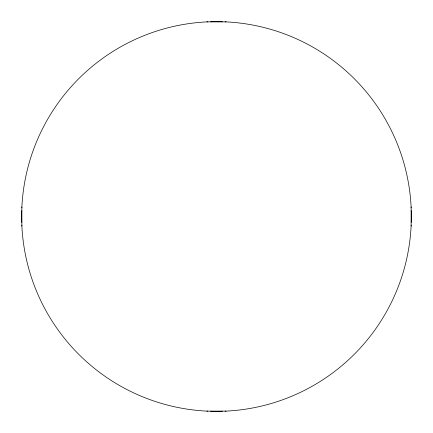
<?xml version="1.0" encoding="UTF-8"?>
<svg xmlns="http://www.w3.org/2000/svg" width="433" height="433" viewBox="0 0 433 433"><rect width="100%" height="100%" fill="white"/><g stroke="black" fill="none" stroke-linecap="round" stroke-linejoin="round"><path stroke-width="0.65" d="M21.883 206.942L21.883 226.058M411.117 226.058L411.117 206.942M206.942 21.883L226.058 21.883M226.058 411.117L206.942 411.117M411.258 210.541A194.85 194.85 0 0 1 411.258 222.459M411.161 225.111A194.85 194.85 0 0 1 225.111 411.161M222.459 411.258A194.85 194.85 0 0 1 210.541 411.258M207.889 411.161A194.85 194.85 0 0 1 21.839 225.111M21.742 222.459A194.85 194.85 0 0 1 21.742 210.541M21.839 207.889A194.85 194.85 0 0 1 207.889 21.839M210.541 21.742A194.85 194.85 0 0 1 222.459 21.742M225.111 21.839A194.85 194.85 0 0 1 411.161 207.889"/></g></svg>
